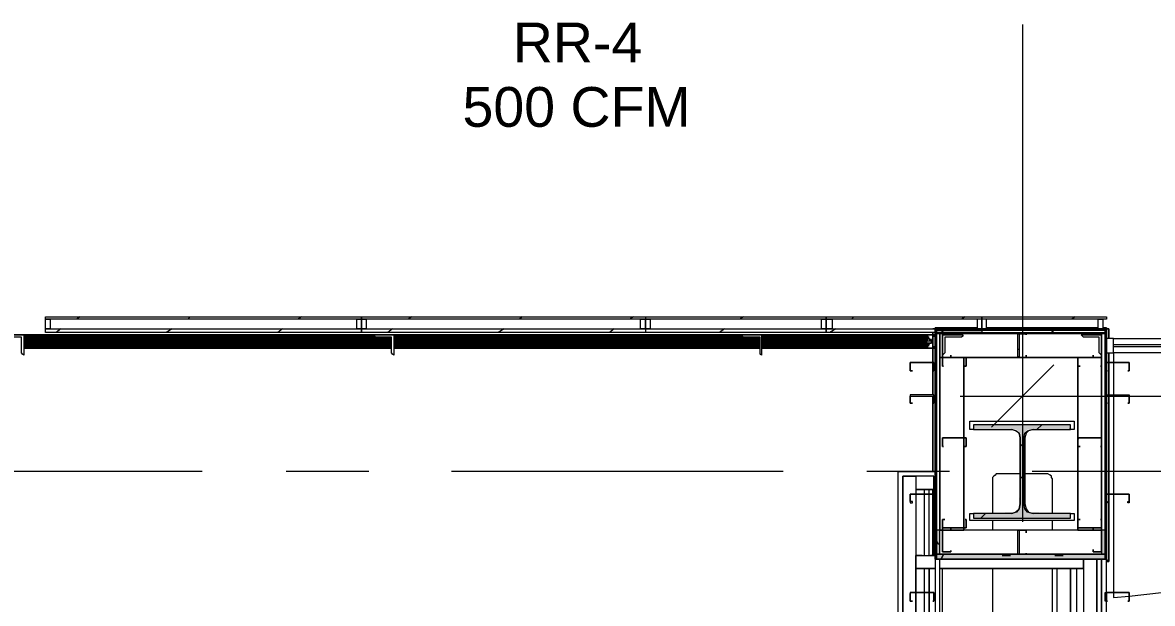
# Model space of a CAD drawing. Header units: metres. Extents: x -2 to 237, y -8 to 52.
# Drawn here: x 42.604 to 46.926, y 31.847 to 34.067 of the extents above; entities that cross this region are included whole.
import ezdxf

# ---------------------------------------------------------------- set-up
doc = ezdxf.new("R2010")
doc.units = ezdxf.units.M
doc.layers.add('HVAC - Ductos', color=5, linetype='Continuous', lineweight=0)
doc.layers.add('PDF2_Text', color=7, linetype='Continuous', lineweight=0)
doc.layers.add('PDF2_Geometry', color=7, linetype='Continuous', lineweight=0, true_color=0xaaaaaa)
doc.layers.add('PDF2_Solid Fills', color=7, linetype='Continuous', lineweight=0, true_color=0xffffff)
doc.styles.add('PDF Helvetica', font='')
doc.styles.get('PDF Helvetica').set_extended_font_data('Helvetica')

msp = doc.modelspace()

# ---------------------------------------------------------------- hatches: boundary and pattern name
at = {"layer": 'PDF2_Solid Fills', "lineweight": 0, "transparency": 33554559}
h = msp.add_hatch(color=256, dxfattribs=at)
h.paths.add_polyline_path([(46.8376, 32.6399), (46.8376, 32.6445), (46.7505, 32.6445)])
h.paths.add_polyline_path([(46.7505, 32.6399), (46.7459, 32.6399), (46.7459, 32.6125)])
for points in [[(46.242, 32.1726), (46.6131, 32.1726), (46.6131, 32.1909), (46.4665, 32.1955), (46.4481, 32.1955), (46.4481, 32.2047), (46.4436, 32.2093), (46.439, 32.2093), (46.439, 32.2276), (46.4344, 32.2276), (46.4344, 32.4842), (46.439, 32.5025), (46.4481, 32.5116), (46.6131, 32.5116), (46.6131, 32.53), (46.242, 32.53), (46.242, 32.5116), (46.4069, 32.5116), (46.4207, 32.4979), (46.4161, 32.2139), (46.4115, 32.2047), (46.4069, 32.2001), (46.3885, 32.1955), (46.242, 32.1909)], [(46.7322, 32.1268), (46.7322, 32.0352), (46.1136, 32.0352), (46.1136, 32.1268), (46.0999, 32.1268), (46.0999, 32.0168), (46.746, 32.0168), (46.746, 32.1268)]]:
    msp.add_hatch(color=256, dxfattribs=at).paths.add_polyline_path(points)

# ---------------------------------------------------------------- linework, layer by layer
at = {"layer": 'HVAC - Ductos', "lineweight": 0}
for points in [[(46.4298, 32.8782), (46.4298, 32.6399), (46.4298, 32.4017)], [(46.549, 32.7591), (46.4298, 32.6399), (46.3107, 32.5208)], [(46.1916, 32.6399), (48.684, 32.6399)]]:
    msp.add_lwpolyline(points, dxfattribs=at)
at = {"layer": 'PDF2_Geometry', "lineweight": 0}
for points in [[(46.4298, 34.0603), (46.4298, 32.7911)], [(42.824, 32.9423), (42.8102, 32.9332)], [(43.2456, 32.9423), (43.2364, 32.9332)], [(43.6716, 32.9423), (43.6579, 32.9332)], [(43.8961, 32.9423), (43.9007, 32.9423), (44.9866, 32.9423), (45.6784, 32.9423), (46.2741, 32.9423), (46.7505, 32.9423), (46.7505, 32.9332), (46.7368, 32.9332)], [(44.0931, 32.9423), (44.0794, 32.9332)], [(44.5147, 32.9423), (44.5055, 32.9332)], [(44.9408, 32.9423), (44.927, 32.9332)], [(44.9866, 32.9423), (44.9866, 32.9332)], [(45.3623, 32.9423), (45.3485, 32.9332)], [(45.7013, 32.8965), (46.0954, 32.8965), (46.0954, 32.9011), (46.0954, 32.8965), (46.2557, 32.8965), (46.2741, 32.8965), (46.2741, 32.9332), (45.6784, 32.9332), (45.6784, 32.9423), (46.2741, 32.9423), (46.2741, 32.9332), (46.2557, 32.9332), (46.2557, 32.8965), (46.0954, 32.8965)], [(45.7838, 32.9423), (45.7747, 32.9332)], [(46.2098, 32.9423), (46.1961, 32.9332)], [(46.6314, 32.9423), (46.6176, 32.9332)], [(42.7507, 32.8965), (42.7324, 32.8828)], [(43.1768, 32.8965), (43.1539, 32.8828)], [(43.5983, 32.8965), (43.58, 32.8828)], [(44.9682, 32.9332), (43.919, 32.9332)], [(43.919, 32.8965), (44.9682, 32.8965)], [(44.0198, 32.8965), (44.0015, 32.8828)], [(44.4459, 32.8965), (44.423, 32.8828)], [(44.8674, 32.8965), (44.8491, 32.8828)], [(44.9866, 32.8965), (44.9866, 32.8828)], [(45.66, 32.9332), (45.0049, 32.9332)], [(45.0049, 32.8965), (45.66, 32.8965)], [(45.2889, 32.8965), (45.2707, 32.8828)], [(45.7151, 32.8965), (45.6921, 32.8828)], [(46.2557, 32.9332), (45.7013, 32.9332)], [(46.7459, 32.0352), (46.7459, 32.1268), (46.7459, 32.8919), (46.7459, 32.8782), (46.0999, 32.8782), (46.0999, 32.8919), (46.7459, 32.8919), (46.7505, 32.8919), (46.0954, 32.8919), (46.0954, 32.8965), (46.7505, 32.8965), (46.2741, 32.8965), (46.2923, 32.8965), (46.7185, 32.8965), (46.7185, 32.9332), (46.7368, 32.9332), (46.7368, 32.8965), (46.7505, 32.8965), (46.7505, 32.8828)], [(46.7505, 32.8965), (46.7505, 32.8919), (46.7505, 32.7637), (46.7505, 32.6445), (46.7505, 32.7637), (46.7505, 32.7865), (46.7505, 32.8965), (46.0954, 32.8965), (46.0954, 32.7865), (46.0954, 32.1268), (46.0954, 32.0352), (46.0999, 32.0352), (46.0999, 32.0168), (46.7459, 32.0168), (46.7459, 32.0352), (46.7505, 32.0352), (46.7505, 32.1268), (46.7322, 32.1268), (46.6406, 32.1268), (46.6406, 32.7865), (46.2053, 32.7865), (46.6406, 32.7865), (46.7322, 32.7865), (46.7322, 32.7911), (46.7322, 32.1359), (46.7322, 32.7865), (46.6406, 32.7865), (46.6406, 32.1268), (46.7322, 32.1268)], [(46.1366, 32.8965), (46.1182, 32.8828)], [(46.7185, 32.9332), (46.2923, 32.9332)], [(46.5581, 32.8965), (46.5398, 32.8828)], [(39.878, 32.8736), (40.7714, 32.8736), (42.1047, 32.8736), (43.438, 32.8736), (42.1047, 32.8736), (42.5307, 32.8736)], [(42.6087, 32.8736), (43.438, 32.8736), (44.7758, 32.8736), (43.438, 32.8736), (43.9465, 32.8736)], [(42.6087, 32.8644), (43.438, 32.8644), (44.0152, 32.8644), (43.438, 32.8644), (44.0152, 32.8644)], [(42.6087, 32.8553), (43.438, 32.8553), (44.0152, 32.8553), (43.438, 32.8553), (44.0152, 32.8553)], [(42.6087, 32.8507), (43.438, 32.8507), (44.0152, 32.8507)], [(43.9511, 32.869), (43.438, 32.869), (43.9465, 32.869)], [(43.438, 32.8599), (44.0152, 32.8599)], [(43.438, 32.8599), (44.0152, 32.8599)], [(46.0954, 32.8828), (45.6784, 32.8828), (44.9866, 32.8828), (43.9007, 32.8828), (43.8961, 32.8828)], [(44.0244, 32.8736), (44.7758, 32.8736), (46.0632, 32.8736), (45.431, 32.8736)], [(44.0244, 32.8644), (44.7758, 32.8644), (45.4264, 32.8644), (44.7758, 32.8644), (45.4264, 32.8644)], [(44.0244, 32.8553), (44.7758, 32.8553), (45.4264, 32.8553), (44.7758, 32.8553), (45.4264, 32.8553)], [(44.0244, 32.8507), (44.7758, 32.8507), (45.4264, 32.8507)], [(45.3577, 32.8736), (44.7758, 32.8736), (46.0632, 32.8736), (46.0632, 32.8553), (46.0632, 32.8507), (46.0816, 32.8507), (46.0816, 32.8415), (46.0632, 32.8415), (45.431, 32.8415), (46.0632, 32.8415), (45.431, 32.8415)], [(46.0632, 32.8415), (46.0632, 32.8461), (46.0632, 32.8507), (46.0632, 32.8553), (45.431, 32.8553), (46.0632, 32.8553), (46.0632, 32.8736), (44.7758, 32.8736), (46.0632, 32.8736), (46.0632, 32.869), (45.431, 32.869), (46.0632, 32.869), (46.0632, 32.8644), (45.431, 32.8644), (46.0632, 32.8644), (45.431, 32.8644)], [(44.7758, 32.8599), (45.4264, 32.8599)], [(44.7758, 32.8599), (45.4264, 32.8599)], [(45.431, 32.8553), (46.0632, 32.8553)], [(45.431, 32.8507), (46.0632, 32.8507)], [(46.0632, 32.8736), (46.0632, 32.8736)], [(46.0632, 32.869), (46.0632, 32.869)], [(46.0632, 32.8644), (46.0632, 32.8644)], [(46.0632, 32.8599), (46.0632, 32.8599)], [(46.0954, 32.0168), (46.0954, 32.8919), (46.0999, 32.8919), (46.0999, 32.1268), (46.0999, 32.0352)], [(46.0954, 32.3513), (46.0954, 32.8828), (46.0954, 32.3513)], [(46.0954, 32.3513), (46.0954, 32.8828), (46.0954, 32.3513)], [(46.0954, 32.3513), (46.0954, 32.8828), (46.0954, 32.3513)], [(46.0954, 32.3513), (46.0954, 32.8828), (46.0954, 32.3513)], [(46.7459, 32.1268), (46.7459, 32.8782), (46.7322, 32.8782), (46.1136, 32.8782), (46.1136, 32.7865), (46.2053, 32.7865), (46.2053, 32.4796), (46.2053, 32.1359), (46.2053, 32.1268), (46.1228, 32.1268), (46.0954, 32.1268)], [(46.7322, 32.0443), (46.7322, 32.0352), (46.1136, 32.0352), (46.1136, 32.1268), (46.1136, 32.8782), (46.0999, 32.8782), (46.0999, 32.1268)], [(46.1549, 32.8736), (46.1549, 32.8736)], [(46.4161, 32.8782), (46.4161, 32.8782)], [(46.4436, 32.8736), (46.4436, 32.8736)], [(46.7001, 32.8736), (46.7001, 32.8736)], [(46.7322, 32.8782), (46.7322, 32.8782)], [(46.7322, 32.8782), (46.7322, 32.8782)], [(46.778, 32.8599), (48.6565, 32.8599)], [(42.6087, 32.8461), (43.438, 32.8461), (44.0152, 32.8461)], [(42.6087, 32.8415), (43.438, 32.8415), (44.0152, 32.8415), (43.438, 32.8415), (44.0152, 32.8415)], [(42.6087, 32.837), (43.438, 32.837), (44.0152, 32.837), (43.438, 32.837), (44.0152, 32.837)], [(42.6087, 32.8324), (43.438, 32.8324), (42.6087, 32.8324)], [(42.6087, 32.8278), (43.438, 32.8278), (44.0152, 32.8278)], [(42.6087, 32.8232), (43.438, 32.8232), (44.0152, 32.8232), (43.438, 32.8232), (44.0152, 32.8232)], [(43.438, 32.8324), (44.0152, 32.8324)], [(43.438, 32.8324), (44.0152, 32.8324)], [(44.0244, 32.8461), (44.7758, 32.8461), (45.4264, 32.8461)], [(44.0244, 32.8415), (44.7758, 32.8415), (45.4264, 32.8415), (44.7758, 32.8415), (45.4264, 32.8415)], [(44.0244, 32.837), (44.7758, 32.837), (45.4264, 32.837), (44.7758, 32.837), (45.4264, 32.837)], [(44.0244, 32.8324), (44.7758, 32.8324), (44.0244, 32.8324)], [(44.0244, 32.8278), (44.7758, 32.8278), (45.4264, 32.8278)], [(44.0244, 32.8232), (44.7758, 32.8232), (45.4264, 32.8232), (44.7758, 32.8232), (45.4264, 32.8232)], [(44.7758, 32.8324), (45.4264, 32.8324)], [(44.7758, 32.8324), (45.4264, 32.8324)], [(45.431, 32.8461), (46.0632, 32.8461)], [(45.431, 32.837), (46.0632, 32.837)], [(45.431, 32.8324), (46.0632, 32.8324), (45.431, 32.8324)], [(45.431, 32.8278), (46.0632, 32.8278)], [(45.431, 32.8232), (46.0632, 32.8232)], [(46.1228, 32.7865), (46.1228, 32.7865)], [(46.1228, 32.7865), (46.1228, 32.7865)], [(46.1549, 32.7957), (46.1549, 32.7957)], [(46.2144, 32.7865), (46.2144, 32.7865)], [(46.2144, 32.7865), (46.2144, 32.7865)], [(46.4436, 32.7957), (46.4436, 32.7957)], [(46.7001, 32.7957), (46.7001, 32.7957)], [(46.7322, 32.7865), (46.7322, 32.7865)], [(46.7322, 32.7865), (46.7322, 32.7865)], [(46.7505, 32.0168), (46.7505, 32.2367), (46.7505, 32.0168), (46.7505, 32.2643), (46.7505, 32.6399), (46.7505, 32.2643), (46.7505, 32.0168), (46.7505, 32.8049), (46.7505, 32.7682), (46.7505, 32.8049), (46.7505, 32.0168), (46.7505, 32.2643), (46.7505, 32.6399), (46.7505, 32.7361), (46.7505, 32.6399), (46.7505, 32.2643), (46.7505, 32.0168), (46.7505, 32.2367), (46.7505, 32.1268)], [(46.778, 32.6399), (46.778, 32.2643), (46.778, 31.8886), (46.778, 31.8702), (46.8376, 31.8748), (46.9613, 31.8886), (47.14, 31.939), (47.3003, 32.026), (47.4423, 32.1451), (47.5615, 32.2872), (47.6486, 32.4475), (47.699, 32.6262), (47.7172, 32.8049), (47.7356, 32.6262), (47.7906, 32.4475), (47.8776, 32.2872), (47.9921, 32.1451), (48.1342, 32.026), (48.2992, 31.939), (48.4733, 31.8886), (48.6565, 31.8702), (48.6565, 32.8049), (46.778, 32.8049), (46.778, 32.7682)], [(46.778, 32.7637), (46.778, 32.6445)], [(46.1274, 32.7545), (46.1274, 32.7545)], [(46.2053, 32.7545), (46.2053, 32.7545)], [(46.6498, 32.7545), (46.6498, 32.7545)], [(46.7276, 32.7545), (46.7276, 32.7545)], [(46.7551, 32.7361), (46.7551, 32.7361)], [(46.833, 32.7361), (46.833, 32.7361)], [(46.7505, 32.6399), (46.7505, 32.6399)], [(46.8376, 32.6399), (46.8376, 32.6399)], [(46.7551, 32.6125), (46.7551, 32.6125)], [(46.833, 32.6125), (46.833, 32.6125)], [(46.242, 32.5116), (46.2282, 32.5116), (46.2282, 32.5437), (46.6268, 32.5437), (46.6268, 32.5116), (46.6131, 32.5116)], [(46.3885, 32.1909), (46.4023, 32.1955), (46.4161, 32.2093), (46.4207, 32.2276), (46.4207, 32.4796), (46.4161, 32.4979), (46.4023, 32.507), (46.3885, 32.5116)], [(46.471, 32.5116), (46.4527, 32.507), (46.4436, 32.4979), (46.439, 32.4796), (46.439, 32.2276), (46.4436, 32.2093), (46.4527, 32.1955), (46.471, 32.1909)], [(46.4847, 32.5116), (46.5031, 32.53)], [(46.6085, 32.5116), (46.6131, 32.5162)], [(46.4207, 32.4475), (46.4344, 32.4612)], [(46.4298, 32.475), (46.4298, 32.1589)], [(46.1274, 32.4475), (46.1274, 32.4475)], [(46.2053, 32.4475), (46.2053, 32.4475)], [(46.6498, 32.4475), (46.6498, 32.4475)], [(46.7276, 32.4475), (46.7276, 32.4475)], [(43.2914, 32.3513), (42.0222, 32.3513)], [(43.9282, 32.3513), (43.6121, 32.3513)], [(45.5134, 32.3513), (44.2444, 32.3513)], [(46.1503, 32.3513), (45.8342, 32.3513)], [(46.0954, 29.1533), (45.9533, 29.1533), (45.9533, 29.1716), (45.9533, 32.333), (45.9533, 32.3513), (46.0908, 32.3513), (46.0954, 32.3513)], [(46.0724, 32.0306), (46.0724, 32.2643), (46.0724, 32.2826), (46.0908, 32.2826), (46.022, 32.2826), (46.0908, 32.2826), (46.0908, 32.333), (45.9716, 32.333), (45.9716, 29.1716), (46.0954, 29.1716), (45.9716, 29.1716), (45.9716, 29.222), (45.9992, 29.222), (46.0908, 29.222), (46.0954, 29.222)], [(46.045, 32.0306), (46.022, 32.0306), (46.0954, 32.0306), (46.0908, 32.0306), (46.0908, 32.0489), (46.0908, 32.333), (46.022, 32.333), (46.022, 32.2826), (46.077, 32.2826)], [(46.0724, 32.3513), (46.0541, 32.3513)], [(46.4207, 32.3421), (46.3427, 32.3421), (46.3336, 32.3421), (46.329, 32.3421), (46.3245, 32.3376), (46.3199, 32.333), (46.3153, 32.3284), (46.3153, 32.3238), (46.3153, 32.1909)], [(46.4207, 32.3238), (46.4344, 32.3376)], [(46.5444, 32.1909), (46.5444, 32.3238), (46.5398, 32.3284), (46.5398, 32.333), (46.5352, 32.3376), (46.526, 32.3421), (46.5214, 32.3421), (46.5123, 32.3421), (46.439, 32.3421)], [(47.7356, 32.3513), (46.4665, 32.3513)], [(46.022, 32.2826), (46.022, 32.2643), (46.022, 32.0306), (46.077, 32.0306), (46.0908, 32.0306), (46.077, 32.0306)], [(46.0541, 32.0306), (46.0541, 32.2643), (46.0541, 32.2826)], [(46.7505, 32.2643), (46.7505, 32.2643)], [(46.8376, 32.2643), (46.8376, 32.2643)], [(46.8376, 32.2643), (46.8376, 32.2643)], [(46.132, 32.1681), (46.132, 32.1681)], [(46.2098, 32.1681), (46.2098, 32.1681)], [(46.6131, 32.1909), (46.6268, 32.1909), (46.6268, 32.1635), (46.2282, 32.1635), (46.2282, 32.1909), (46.242, 32.1909)], [(46.2695, 32.1726), (46.2878, 32.1909)], [(46.3153, 32.1635), (46.3153, 32.1268)], [(46.5444, 32.1268), (46.5444, 32.1635)], [(46.6498, 32.1681), (46.6498, 32.1681)], [(46.7276, 32.1681), (46.7276, 32.1681)], [(46.0999, 32.1268), (46.0954, 32.1268)], [(46.1228, 32.1359), (46.1228, 32.1359)], [(46.1228, 32.1359), (46.1228, 32.1359)], [(46.1549, 32.1268), (46.1549, 32.1268)], [(46.2144, 32.1359), (46.2144, 32.1359)], [(46.2144, 32.1359), (46.2144, 32.1359)], [(46.4161, 32.1268), (46.4161, 32.1268)], [(46.4436, 32.1176), (46.4436, 32.1176)], [(46.7001, 32.1314), (46.7001, 32.1314)], [(46.7322, 32.1359), (46.7322, 32.1359)], [(46.7322, 32.1359), (46.7322, 32.1359)], [(46.7322, 32.1359), (46.7322, 32.1359)], [(46.7322, 32.1359), (46.7322, 32.1359)], [(46.7505, 32.1268), (46.7459, 32.1268)], [(46.077, 31.9802), (46.022, 31.9802), (46.022, 32.0306)], [(46.1549, 32.0489), (46.1549, 32.0489)], [(46.4161, 32.0352), (46.4161, 32.0352)], [(46.4436, 32.0397), (46.4436, 32.0397)], [(46.7001, 32.0535), (46.7001, 32.0535)], [(46.7322, 32.0443), (46.7322, 32.0443)], [(46.7322, 32.0443), (46.7322, 32.0443)], [(46.0954, 32.0168), (46.7505, 32.0168), (46.0954, 32.0168)], [(46.1136, 23.4216), (46.1136, 23.4628), (46.1136, 32.0168)], [(46.6452, 30.7798), (46.6634, 30.7798), (46.6131, 30.7798), (46.6131, 31.9802), (46.6634, 31.9802), (46.6634, 32.0168), (46.6634, 29.222), (46.7139, 29.222), (46.5444, 29.222), (46.6543, 29.222), (46.6131, 29.222)], [(46.7322, 23.4216), (46.7322, 32.0168)], [(46.022, 30.7798), (46.022, 31.1325), (46.022, 31.5083), (46.022, 31.8886), (46.022, 31.9802)], [(46.0541, 30.7798), (46.0541, 31.1325), (46.0541, 31.5083), (46.0541, 31.8886), (46.0541, 31.9802)], [(46.3153, 30.7798), (46.2282, 30.7798), (46.3153, 30.7798), (46.1136, 30.7798), (46.1228, 30.7798), (46.1228, 31.9802), (46.1136, 31.9802), (46.6634, 31.9802), (46.1136, 31.9802), (46.3153, 31.9802), (46.3153, 28.3698)], [(46.4573, 31.9802), (46.3565, 31.9802)], [(46.5398, 31.9802), (46.6131, 31.9802), (46.6131, 30.7798), (46.5627, 30.7798), (46.5627, 31.9802)], [(46.5444, 28.3698), (46.5444, 31.9802)], [(46.636, 31.9802), (46.636, 30.7798)], [(46.6634, 31.9802), (46.6634, 30.7798)], [(46.7551, 31.8564), (46.7551, 31.8564)], [(46.833, 31.8564), (46.833, 31.8564)]]:
    msp.add_lwpolyline(points, dxfattribs=at)
for points in [[(42.6912, 32.9332), (42.6912, 32.9423), (43.9007, 32.9423), (43.9007, 32.9332)], [(43.9007, 32.9332), (43.9007, 32.9423), (44.9866, 32.9423), (45.6784, 32.9423), (45.6784, 32.9332), (44.9866, 32.9332)], [(46.2741, 32.9332), (46.2741, 32.9423), (46.7505, 32.9423), (46.7505, 32.9332)], [(42.7094, 32.8965), (42.6912, 32.8965), (42.6912, 32.9332), (42.7094, 32.9332)], [(42.6912, 32.8828), (42.6912, 32.8965), (43.9007, 32.8965), (43.9007, 32.8828)], [(43.9007, 32.8965), (43.8824, 32.8965), (43.8824, 32.9332), (43.9007, 32.9332)], [(43.919, 32.8965), (43.9007, 32.8965), (43.9007, 32.9332), (43.919, 32.9332)], [(46.2741, 32.8828), (45.6784, 32.8828), (44.9866, 32.8828), (43.9007, 32.8828), (43.9007, 32.8965), (44.9866, 32.8965), (45.6784, 32.8965), (45.6784, 32.8828), (45.6784, 32.8965), (46.2741, 32.8965), (46.2741, 32.8828), (46.7505, 32.8828), (46.7505, 32.8965), (46.7505, 32.8599), (46.7505, 32.8965), (46.7505, 32.8599), (46.7505, 32.8965), (46.7505, 32.8599), (46.7505, 32.8965), (46.7505, 32.8599), (46.7505, 32.8965), (46.7505, 32.9011), (46.7505, 32.8965), (46.7368, 32.8965), (46.7185, 32.8965), (46.2923, 32.8965), (46.2923, 32.9332), (46.2741, 32.9332), (46.2741, 32.8965)], [(44.9866, 32.8965), (44.9682, 32.8965), (44.9682, 32.9332), (44.9866, 32.9332)], [(45.0049, 32.8965), (44.9866, 32.8965), (44.9866, 32.9332), (45.0049, 32.9332)], [(45.6784, 32.8965), (45.66, 32.8965), (45.66, 32.9332), (45.6784, 32.9332)], [(45.7013, 32.8965), (45.6784, 32.8965), (45.6784, 32.9332), (45.7013, 32.9332)], [(46.0954, 32.8965), (46.0908, 32.8965), (46.0862, 32.8965), (46.0908, 32.8965)], [(46.0954, 32.8965), (46.0908, 32.8965), (46.0862, 32.8965), (46.0908, 32.8965)], [(46.2557, 32.9011), (46.0954, 32.9011)], [(46.7185, 32.9011), (46.2923, 32.9011)], [(46.7505, 32.9011), (46.7368, 32.9011)], [(46.7505, 32.8965), (46.7551, 32.8965), (46.7596, 32.8965), (46.7551, 32.8965)], [(46.7505, 32.8965), (46.7551, 32.8965), (46.7596, 32.8965), (46.7551, 32.8965)], [(46.7596, 32.8965), (46.7596, 32.8599)], [(46.7596, 32.8965), (46.7596, 32.8599)], [(40.7714, 32.8736), (42.1047, 32.8736), (43.438, 32.8736), (44.7758, 32.8736), (43.438, 32.8736), (42.1047, 32.8736)], [(42.6087, 32.7957), (42.6041, 32.8003), (42.5995, 32.8049), (42.5995, 32.8644), (42.5399, 32.8644), (42.5353, 32.869), (42.5307, 32.8736), (42.6087, 32.8736)], [(43.438, 32.869), (42.6087, 32.869)], [(43.438, 32.8644), (42.6087, 32.8644)], [(43.438, 32.8599), (42.6087, 32.8599)], [(43.438, 32.8599), (42.6087, 32.8599)], [(43.438, 32.8553), (42.6087, 32.8553)], [(44.0152, 32.8599), (43.438, 32.8599)], [(44.0244, 32.7957), (44.0198, 32.8003), (44.0152, 32.8049), (44.0152, 32.8644), (43.9557, 32.8644), (43.9511, 32.869), (43.9465, 32.8736), (44.0244, 32.8736)], [(44.7758, 32.869), (44.0244, 32.869)], [(44.7758, 32.8644), (44.0244, 32.8644)], [(44.7758, 32.8599), (44.0244, 32.8599)], [(44.7758, 32.8599), (44.0244, 32.8599)], [(44.7758, 32.8553), (44.0244, 32.8553)], [(45.3577, 32.869), (44.7758, 32.869)], [(45.4264, 32.8599), (44.7758, 32.8599)], [(45.431, 32.7957), (45.4264, 32.8003), (45.4264, 32.8049), (45.4264, 32.8644), (45.3623, 32.8644), (45.3577, 32.869), (45.3577, 32.8736), (45.431, 32.8736)], [(46.0632, 32.8599), (46.0632, 32.8553), (46.0632, 32.8599), (45.431, 32.8599), (46.0632, 32.8599), (45.431, 32.8599)], [(46.0816, 32.8461), (46.0816, 32.8415), (46.0724, 32.8415), (46.0724, 32.837), (46.0678, 32.837), (46.0678, 32.8415), (46.0632, 32.8415), (46.0632, 32.8232), (46.0954, 32.8232), (46.0954, 32.8278), (46.0908, 32.8278), (46.0908, 32.8232), (46.0678, 32.8232), (46.0678, 32.8278), (46.0678, 32.8324), (46.0724, 32.8324), (46.0678, 32.8324), (46.0678, 32.837), (46.0724, 32.837), (46.0678, 32.837), (46.0724, 32.837), (46.0724, 32.8415), (46.0816, 32.8415), (46.0816, 32.8461), (46.0816, 32.8507), (46.0816, 32.8553), (46.0724, 32.8553), (46.0724, 32.8599), (46.0678, 32.8599), (46.0724, 32.8599), (46.0678, 32.8644), (46.0678, 32.8599), (46.0678, 32.8644), (46.0724, 32.8644), (46.0678, 32.8644), (46.0678, 32.869), (46.0678, 32.8736), (46.0908, 32.8736), (46.0908, 32.869), (46.0954, 32.869), (46.0954, 32.8736), (46.0632, 32.8736), (46.0632, 32.8553), (46.0678, 32.8553), (46.0678, 32.8599), (46.0724, 32.8599), (46.0724, 32.8553), (46.0816, 32.8553), (46.0816, 32.8507)], [(46.0862, 32.7682), (46.0862, 32.8232), (46.0862, 32.8736), (46.0862, 32.8828), (46.0862, 32.8736), (46.0862, 32.8232)], [(46.0862, 32.7682), (46.0862, 32.8232), (46.0862, 32.8736), (46.0862, 32.8828), (46.0862, 32.8736), (46.0862, 32.8232)], [(46.1274, 32.7865), (46.1228, 32.7865), (46.1228, 32.7911), (46.1228, 32.8782), (46.1274, 32.8782), (46.1549, 32.8782), (46.1549, 32.8736), (46.1549, 32.8782), (46.1274, 32.8782), (46.1228, 32.8782), (46.1228, 32.7911), (46.1228, 32.7865), (46.1274, 32.7865), (46.1549, 32.7865)], [(46.2007, 32.8736), (46.2007, 32.869), (46.1961, 32.8644), (46.132, 32.8644), (46.132, 32.8049), (46.1274, 32.8003), (46.1228, 32.7957), (46.1228, 32.8736)], [(46.4161, 32.7865), (46.4115, 32.7911), (46.4115, 32.8782), (46.4161, 32.8782), (46.4436, 32.8782), (46.4436, 32.8736), (46.4436, 32.8782), (46.4161, 32.8782), (46.4161, 32.7911), (46.4161, 32.7865), (46.4436, 32.7865)], [(46.7322, 32.7957), (46.7276, 32.8003), (46.723, 32.8049), (46.723, 32.8644), (46.6634, 32.8644), (46.6589, 32.869), (46.6543, 32.8736), (46.7322, 32.8736)], [(46.7001, 32.8736), (46.7001, 32.8782)], [(46.7322, 32.8782), (46.7322, 32.7911), (46.7322, 32.7865), (46.7001, 32.7865), (46.7001, 32.7957), (46.7001, 32.7865), (46.7322, 32.7865), (46.7322, 32.7911), (46.7322, 32.8782), (46.7001, 32.8782)], [(46.7505, 32.8599), (46.7505, 32.8049), (46.778, 32.8049), (46.778, 32.8599)], [(43.438, 32.8415), (42.6087, 32.8415)], [(43.438, 32.837), (42.6087, 32.837)], [(43.438, 32.8324), (42.6087, 32.8324)], [(43.438, 32.8232), (42.6087, 32.8232)], [(43.438, 32.8324), (44.0152, 32.8324)], [(44.7758, 32.8415), (44.0244, 32.8415)], [(44.7758, 32.837), (44.0244, 32.837)], [(44.7758, 32.8324), (44.0244, 32.8324)], [(44.7758, 32.8232), (44.0244, 32.8232)], [(44.7758, 32.8324), (45.4264, 32.8324)], [(46.0632, 32.837), (45.431, 32.837)], [(46.0632, 32.8324), (45.431, 32.8324)], [(46.0632, 32.8232), (45.431, 32.8232)], [(48.6565, 32.837), (48.6565, 32.8278), (46.778, 32.8278), (46.778, 32.837)], [(46.0908, 32.7361), (46.0908, 32.7637), (46.0908, 32.7682), (46.0037, 32.7682), (45.9992, 32.7682), (45.9992, 32.7637), (45.9992, 32.7361), (46.0083, 32.7361), (45.9992, 32.7361), (45.9992, 32.7637), (45.9992, 32.7682), (46.0037, 32.7682), (46.0908, 32.7682), (46.0908, 32.7637), (46.0908, 32.7361), (46.0862, 32.7361)], [(46.0862, 32.6445), (46.0862, 32.7637)], [(46.0862, 32.6445), (46.0862, 32.7637)], [(46.1136, 32.1268), (46.1228, 32.1268), (46.2053, 32.1268), (46.2053, 32.1359), (46.2053, 32.4796), (46.2053, 32.7865), (46.1136, 32.7865)], [(46.1228, 32.7865), (46.2144, 32.7865), (46.2144, 32.7545), (46.2053, 32.7545), (46.2144, 32.7545), (46.2144, 32.7865), (46.1228, 32.7865), (46.1228, 32.7545)], [(46.1549, 32.7957), (46.1549, 32.7865)], [(46.4436, 32.7957), (46.4436, 32.7865)], [(46.6406, 32.7865), (46.6452, 32.7865), (46.7322, 32.7865), (46.7322, 32.7545), (46.7276, 32.7545), (46.7322, 32.7545), (46.7322, 32.7865), (46.6452, 32.7865), (46.6406, 32.7865), (46.6406, 32.7545)], [(46.7459, 32.7637), (46.7459, 32.7682), (46.7505, 32.7682), (46.8376, 32.7682), (46.8376, 32.7637), (46.8376, 32.7361), (46.833, 32.7361), (46.8376, 32.7361), (46.8376, 32.7637), (46.8376, 32.7682), (46.7505, 32.7682), (46.7505, 32.7637), (46.7505, 32.7361), (46.7551, 32.7361), (46.7459, 32.7361)], [(46.7505, 32.8049), (46.7505, 32.7637), (46.7505, 32.6445), (46.7505, 32.7637), (46.7505, 32.8049), (46.7505, 32.7682)], [(46.7596, 32.8049), (46.7596, 32.7682)], [(46.7596, 32.8049), (46.7596, 32.7682)], [(46.7596, 32.7637), (46.7596, 32.6445)], [(46.7596, 32.7637), (46.7596, 32.6445)], [(46.1274, 32.7545), (46.1228, 32.7545)], [(46.6498, 32.7545), (46.6406, 32.7545)], [(46.7505, 32.6399), (46.7505, 32.7361)], [(46.0908, 32.6125), (46.0908, 32.6399), (46.0908, 32.6445), (46.0037, 32.6445), (45.9992, 32.6445), (45.9992, 32.6399), (45.9992, 32.6125), (46.0083, 32.6125), (45.9992, 32.6125), (45.9992, 32.6399), (46.0037, 32.6399), (46.0908, 32.6399), (46.0908, 32.6125), (46.0862, 32.6125)], [(46.0862, 32.3513), (46.0862, 32.6399)], [(46.0862, 32.3513), (46.0862, 32.6399)], [(46.7459, 32.6399), (46.7459, 32.6445), (46.7505, 32.6445), (46.8376, 32.6445), (46.8376, 32.6399), (46.8376, 32.6125), (46.833, 32.6125), (46.8376, 32.6125), (46.8376, 32.6399), (46.7505, 32.6399), (46.7505, 32.6125), (46.7551, 32.6125), (46.7459, 32.6125)], [(46.7596, 32.0077), (46.7551, 32.0077), (46.7551, 32.0123), (46.7505, 32.0168), (46.7551, 32.0123), (46.7551, 32.0077), (46.7596, 32.0077), (46.7596, 32.2643), (46.7596, 32.6399), (46.7596, 32.2643), (46.7596, 32.0077), (46.7505, 32.0077)], [(46.7596, 32.6399), (46.7596, 32.2643), (46.7596, 32.0077), (46.7505, 32.0077), (46.7596, 32.0077), (46.7551, 32.0077), (46.7551, 32.0123), (46.7505, 32.0168), (46.7551, 32.0123), (46.7551, 32.0077), (46.7596, 32.0077), (46.7596, 32.2643)], [(46.7505, 32.2643), (46.7505, 32.6125)], [(46.7505, 32.6125), (46.7505, 32.2643)], [(46.6131, 32.53), (46.242, 32.53), (46.242, 32.5116), (46.3885, 32.5116), (46.4069, 32.507), (46.4161, 32.4979), (46.4207, 32.4796), (46.4207, 32.2276), (46.4161, 32.2093), (46.4069, 32.1955), (46.3885, 32.1909), (46.242, 32.1909), (46.242, 32.1726), (46.6131, 32.1726), (46.6131, 32.1909), (46.4665, 32.1909), (46.4481, 32.1955), (46.439, 32.2093), (46.4344, 32.2276), (46.4344, 32.4796), (46.439, 32.4979), (46.4481, 32.507), (46.4665, 32.5116), (46.6131, 32.5116)], [(46.1228, 32.475), (46.1228, 32.4796), (46.2144, 32.4796), (46.2144, 32.475), (46.2144, 32.4475), (46.2053, 32.4475), (46.2144, 32.4475), (46.2144, 32.475), (46.2144, 32.4796), (46.1228, 32.4796), (46.1228, 32.475), (46.1228, 32.4475)], [(46.6406, 32.475), (46.6406, 32.4796), (46.6452, 32.4796), (46.7322, 32.4796), (46.7322, 32.475), (46.7322, 32.4475), (46.7276, 32.4475), (46.7322, 32.4475), (46.7322, 32.475), (46.7322, 32.4796), (46.6452, 32.4796), (46.6406, 32.475), (46.6406, 32.4475)], [(46.1274, 32.4475), (46.1228, 32.4475)], [(46.6498, 32.4475), (46.6406, 32.4475)], [(46.022, 32.333), (46.022, 32.2643), (46.022, 31.8886), (46.022, 31.5083), (46.022, 31.1325), (46.022, 30.7523), (46.022, 30.3766), (46.022, 29.9963), (46.022, 29.6206), (46.022, 29.2403), (46.022, 29.222), (45.9992, 29.222), (45.9716, 29.222), (45.9716, 32.333)], [(46.0908, 32.2321), (46.0908, 32.2643), (46.0037, 32.2643), (45.9992, 32.2643), (45.9992, 32.2321), (46.0083, 32.2321), (46.0083, 32.2367), (45.9992, 32.2367), (45.9992, 32.2643), (46.0037, 32.2643), (46.0908, 32.2643), (46.0908, 32.2367), (46.0862, 32.2367), (46.0862, 32.2321)], [(46.0862, 32.0306), (46.0862, 32.2643), (46.0862, 32.2826), (46.0862, 32.2643)], [(46.0862, 32.0306), (46.0862, 32.2643), (46.0862, 32.2826), (46.0862, 32.2643)], [(46.7459, 32.2643), (46.7505, 32.2643), (46.8376, 32.2643), (46.8376, 32.2321), (46.833, 32.2321), (46.833, 32.2367), (46.8376, 32.2367), (46.8376, 32.2643), (46.7505, 32.2643), (46.7505, 32.2367), (46.7551, 32.2367), (46.7551, 32.2321), (46.7459, 32.2321)], [(46.2144, 32.1359), (46.1228, 32.1359), (46.1228, 32.1681), (46.132, 32.1681), (46.1228, 32.1681), (46.1228, 32.1359), (46.2144, 32.1359), (46.2144, 32.1681)], [(46.2098, 32.1681), (46.2144, 32.1681)], [(46.7322, 32.1359), (46.6452, 32.1359), (46.6406, 32.1359), (46.6406, 32.1681), (46.6498, 32.1681), (46.6406, 32.1681), (46.6406, 32.1359), (46.6452, 32.1359), (46.7322, 32.1359), (46.7322, 32.1681)], [(46.7276, 32.1681), (46.7322, 32.1681)], [(46.7505, 32.1268), (46.7459, 32.1268), (46.7322, 32.1268), (46.1228, 32.1268), (46.1136, 32.1268), (46.0999, 32.1268), (46.0954, 32.1268), (46.0954, 32.0168), (46.7505, 32.0168)], [(46.7505, 32.1268), (46.7322, 32.1268), (46.1228, 32.1268), (46.0954, 32.1268), (46.0954, 32.0352), (46.7505, 32.0352)], [(46.1274, 32.0443), (46.1228, 32.0443), (46.1228, 32.1359), (46.1274, 32.1359), (46.1549, 32.1359), (46.1549, 32.1268), (46.1549, 32.1359), (46.1274, 32.1359), (46.1228, 32.1359), (46.1228, 32.0443), (46.1274, 32.0443), (46.1549, 32.0443)], [(46.4161, 32.0352), (46.4115, 32.0352), (46.4115, 32.1268), (46.4161, 32.1268), (46.4436, 32.1268), (46.4436, 32.1176), (46.4436, 32.1268), (46.4161, 32.1268), (46.4161, 32.0352), (46.4436, 32.0352)], [(46.7001, 32.1314), (46.7001, 32.1359)], [(46.7322, 32.1359), (46.7322, 32.0443), (46.7001, 32.0443), (46.7001, 32.0535), (46.7001, 32.0443), (46.7322, 32.0443), (46.7322, 32.1359), (46.7001, 32.1359)], [(46.0954, 32.0352), (46.0954, 32.0168), (46.7505, 32.0168), (46.7505, 32.0352)], [(46.1549, 32.0489), (46.1549, 32.0443)], [(46.4436, 32.0397), (46.4436, 32.0352)], [(46.0954, 32.0168), (46.0954, 23.4216), (46.1045, 23.4216), (46.1136, 23.4216), (46.1136, 23.4628), (46.1136, 32.0168)], [(46.7139, 29.1716), (46.5444, 29.1716), (46.7139, 29.1716), (46.7139, 32.0168), (46.7139, 29.222)], [(46.7322, 32.0168), (46.7322, 23.4216), (46.7505, 23.4216), (46.7505, 32.0168)], [(46.0724, 30.7798), (46.0724, 31.1325), (46.0724, 31.5083), (46.0724, 31.8886), (46.0724, 31.9802), (46.0954, 31.9802), (46.022, 31.9802), (46.0954, 31.9802), (46.0724, 31.9802), (46.0724, 31.8886), (46.0724, 31.5083), (46.0724, 31.1325)], [(46.0908, 31.8564), (46.0908, 31.884), (46.0908, 31.8886), (46.0037, 31.8886), (45.9992, 31.8886), (45.9992, 31.884), (45.9992, 31.8564), (46.0083, 31.8564), (45.9992, 31.8564), (45.9992, 31.884), (46.0037, 31.8886), (46.0908, 31.8886), (46.0908, 31.884), (46.0908, 31.8564), (46.0862, 31.8564)], [(46.7459, 31.884), (46.7459, 31.8886), (46.7505, 31.8886), (46.8376, 31.8886), (46.8376, 31.884), (46.8376, 31.8564), (46.833, 31.8564), (46.8376, 31.8564), (46.8376, 31.884), (46.8376, 31.8886), (46.7505, 31.8886), (46.7505, 31.884), (46.7505, 31.8564), (46.7551, 31.8564), (46.7459, 31.8564)]]:
    msp.add_lwpolyline(points, close=True, dxfattribs=at)
at = {"layer": 'PDF2_Geometry', "color": 254, "lineweight": 0, "true_color": 0xd2d2d2}
for points in [[(46.4115, 32.8186), (46.4161, 32.8186)], [(46.7276, 32.7545), (46.7322, 32.7545)], [(46.7322, 32.7591), (46.7322, 32.7591)], [(46.833, 32.7361), (46.833, 32.7361)], [(46.8376, 32.7407), (46.8376, 32.7453)], [(46.0908, 32.617), (46.0908, 32.6216)], [(46.833, 32.2321), (46.833, 32.2367)], [(46.8376, 32.2413), (46.8376, 32.2413)], [(46.6406, 32.1635), (46.6406, 32.1635)], [(46.6452, 32.1681), (46.6452, 32.1681)], [(46.1228, 32.1497), (46.1228, 32.1497)], [(46.7322, 32.1314), (46.7322, 32.1314)], [(46.1412, 32.0443), (46.1412, 32.0443)], [(46.8376, 31.8564), (46.8376, 31.861)], [(46.8376, 31.8564), (46.8376, 31.8564)]]:
    msp.add_lwpolyline(points, dxfattribs=at)
at = {"layer": 'PDF2_Geometry', "color": 7, "lineweight": 0, "true_color": 0xffffff}
msp.add_lwpolyline([(46.1091, 32.0718), (46.0954, 32.0947)], dxfattribs=at)
for points in [[(46.1182, 32.0168), (46.1274, 32.0352)], [(46.384, 32.0306), (46.3519, 32.0306)], [(46.5856, 32.0306), (46.5535, 32.0306)]]:
    msp.add_lwpolyline(points, close=True, dxfattribs=at)

# ---------------------------------------------------------------- texts
at = {"layer": 'PDF2_Text', "lineweight": 0, "char_height": 0.1519, "attachment_point": 4, "style": 'PDF Helvetica'}
for s, insert in [('RR-4', (44.4796, 33.9912)), ('500 CFM', (44.2871, 33.7438))]:
    msp.add_mtext(s, dxfattribs=dict(at, insert=insert))

doc.saveas('drawing.dxf')
